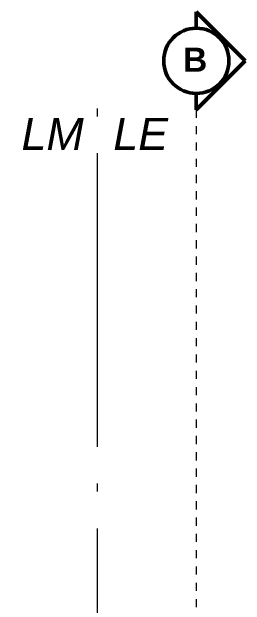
# Model space of a CAD drawing. Header units: metres. Extents: x 42 to 294, y -52 to 32.
# Drawn here: x 224.78 to 227.64, y 16.92 to 24.2 of the extents above; entities that cross this region are included whole.
import ezdxf

# ---------------------------------------------------------------- set-up
doc = ezdxf.new("R2010")
doc.units = ezdxf.units.M
doc.header["$LTSCALE"] = 0.15
doc.linetypes.add('ACAD_ISO04W100', pattern=[30, 24, -3, 0, -3])
doc.linetypes.add('Trazo punto', pattern=[0.015875, 0.00635, -0.004763, 0, -0.004763])
doc.layers.add('A-----SYP', color=6, linetype='Continuous', lineweight=50)
doc.layers.add('S-GRIDIDM', color=1, linetype='Continuous', lineweight=20)
doc.styles.get("Standard").update_dxf_attribs({"font": 'arial.ttf', "height": 0.15})

# ---------------------------------------------------------------- blocks, each defined once
blk = doc.blocks.new('Sección - Extremo de sección-3896-Sección  1')
at = {"layer": 'A-----SYP'}
for p, q in [((-6.7707, -3.6192), (-6.7707, -3.4192)), ((-6.7707, -3.4192), (-6.1725, -4.0192)), ((-6.1725, -4.0192), (-6.7707, -4.6192)), ((-6.7707, -4.6192), (-6.7707, -4.4192))]:
    blk.add_line(p, q, dxfattribs=at)
blk.add_circle((-6.7707, -4.0192), 0.4, dxfattribs=at)
blk.add_arc((-6.7707, -4.0192), 0.4, 270, 90, dxfattribs=at)

msp = doc.modelspace()

# ---------------------------------------------------------------- linework, layer by layer
at = {"layer": 'A-----SYP', "linetype": 'Trazo punto', "lineweight": 15}
msp.add_line((227.0427, 22.9959), (227.0427, -3.137), dxfattribs=at)

# ---------------------------------------------------------------- texts
at = {"layer": 'S-GRIDIDM', "char_height": 0.393413, "width": 0.8016, "attachment_point": 2, "line_spacing_factor": 0.938532, "bg_fill": 3, "box_fill_scale": 1.25, "bg_fill_color": 0, "bg_fill_transparency": 0}
for s, insert in [('{\\fArial|b0|i1|c0|p34;LM}', (225.2816, 22.896)), ('\\fArial|b0|i1|c0|p34|;LE', (226.361, 22.896))]:
    msp.add_mtext(s, dxfattribs=dict(at, insert=insert))

# ---------------------------------------------------------------- next in the draw order: linework, layer by layer
at = {"layer": 'S-GRIDIDM', "linetype": 'ACAD_ISO04W100'}
msp.add_line((225.8327, -4.137), (225.8327, 23.0158), dxfattribs=at)

# ---------------------------------------------------------------- next in the draw order: block references
at = {"layer": 'A-----SYP', "extrusion": (0, 0, -1), "rotation": 180}
msp.add_blockref('Sección - Extremo de sección-3896-Sección  1', (-233.8134, 19.5767), dxfattribs=at)

# ---------------------------------------------------------------- next in the draw order: texts
at = {"layer": 'A-----SYP', "insert": (227.0284, 23.7571), "char_height": 0.29506, "width": 0.162, "attachment_point": 2, "line_spacing_factor": 0.938532, "bg_fill": 3, "box_fill_scale": 1.25, "bg_fill_color": 0, "bg_fill_transparency": 0}
msp.add_mtext('{\\fArial|b1|i0|c0|p34;B}', dxfattribs=at)

doc.saveas('drawing.dxf')
